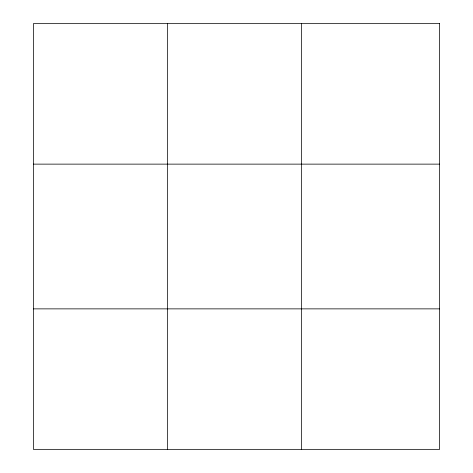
<?xml version="1.0" encoding="UTF-8"?>
<svg xmlns="http://www.w3.org/2000/svg" width="473" height="473" viewBox="0 0 473 473"><rect width="100%" height="100%" fill="white"/><g stroke="black" fill="none" stroke-linecap="round" stroke-linejoin="round"><path stroke-width="0.71" d="M167.436 449.35L167.436 23.65M301.502 449.35L301.502 23.65M33.37 164.131L439.63 164.131M33.37 308.869L439.63 308.869M439.63 23.65L439.63 449.35L33.37 449.35L33.37 23.65L439.63 23.65"/></g></svg>
